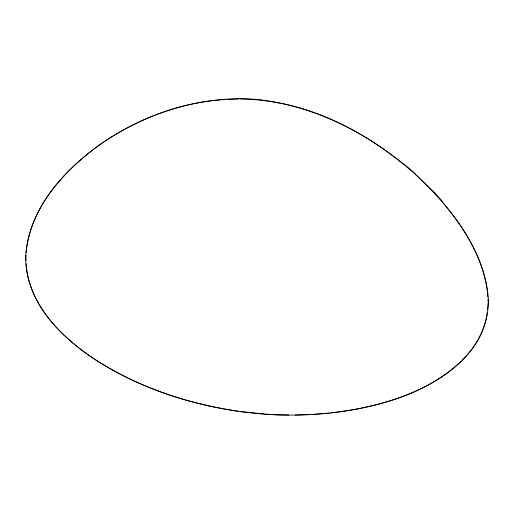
<?xml version="1.0" encoding="UTF-8"?>
<svg xmlns="http://www.w3.org/2000/svg" width="514" height="514" viewBox="0 0 514 514"><rect width="100%" height="100%" fill="white"/><g stroke="black" fill="none" stroke-linecap="round" stroke-linejoin="round"><path stroke-width="0.77" d="M25.938 255.195L25.944 260.592M26.175 252.856L26.49 249.74M26.651 248.178C32.639 204.643 65.13 170.095 99.26 145.057C136.493 119.158 180.523 102.003 226.025 99.536M487.259 312.114C485.152 330.483 475.283 347.477 462.099 360.205M487.51 309.736L488.261 302.592L488.017 299.418M460.981 361.336C426.074 394.296 377.225 407.448 330.643 412.851M329.05 413.025L311.638 414.419M219.562 99.755C177.246 103.706 136.338 119.466 101.419 143.541C64.758 169.498 30.082 206.853 25.854 253.563A85.228 82.092 -27.6 0 0 26.24 267.685C30.422 302.026 54.85 329.744 81.418 349.944C129.072 385.327 187.224 404.646 245.66 412.369M227.618 99.44L238.727 98.945M309.287 414.528L295.107 415.023M288.733 414.959L276.776 414.843L265.173 414.053M240.276 99.009C306.633 99.71 368.827 132.4 417.265 176.039C449.936 207.193 480.982 245.441 487.413 291.489M264.594 414.207C309.698 417.214 355.746 412.915 398.588 397.984C438.146 384.196 480.918 356.973 487.593 312.146A71.093 58.397 70 0 0 488.236 297.741C485.634 261.42 465.298 229.173 442.413 201.976M263.624 413.943L240.423 411.502M238.881 411.309C188.773 404.165 139.615 387.691 96.69 360.622C63.049 338.501 29.041 306.241 26.188 263.656M262.75 100.256C315.082 106.642 363.726 131.597 404.197 164.673M415.254 174.201L432.602 191.099M487.529 293.076L487.837 297.041M264.575 414.111A266.837 178.885 17.6 0 1 245.653 412.273M219.555 99.665A219.208 210.573 -47.3 0 1 238.862 98.784M238.862 98.682A210.952 202.548 -47 0 1 262.776 100.089M404.377 164.422A338.514 319.239 84.6 0 1 415.453 173.95M432.846 190.829A289.009 266.58 77.2 0 1 442.676 201.713"/></g></svg>
